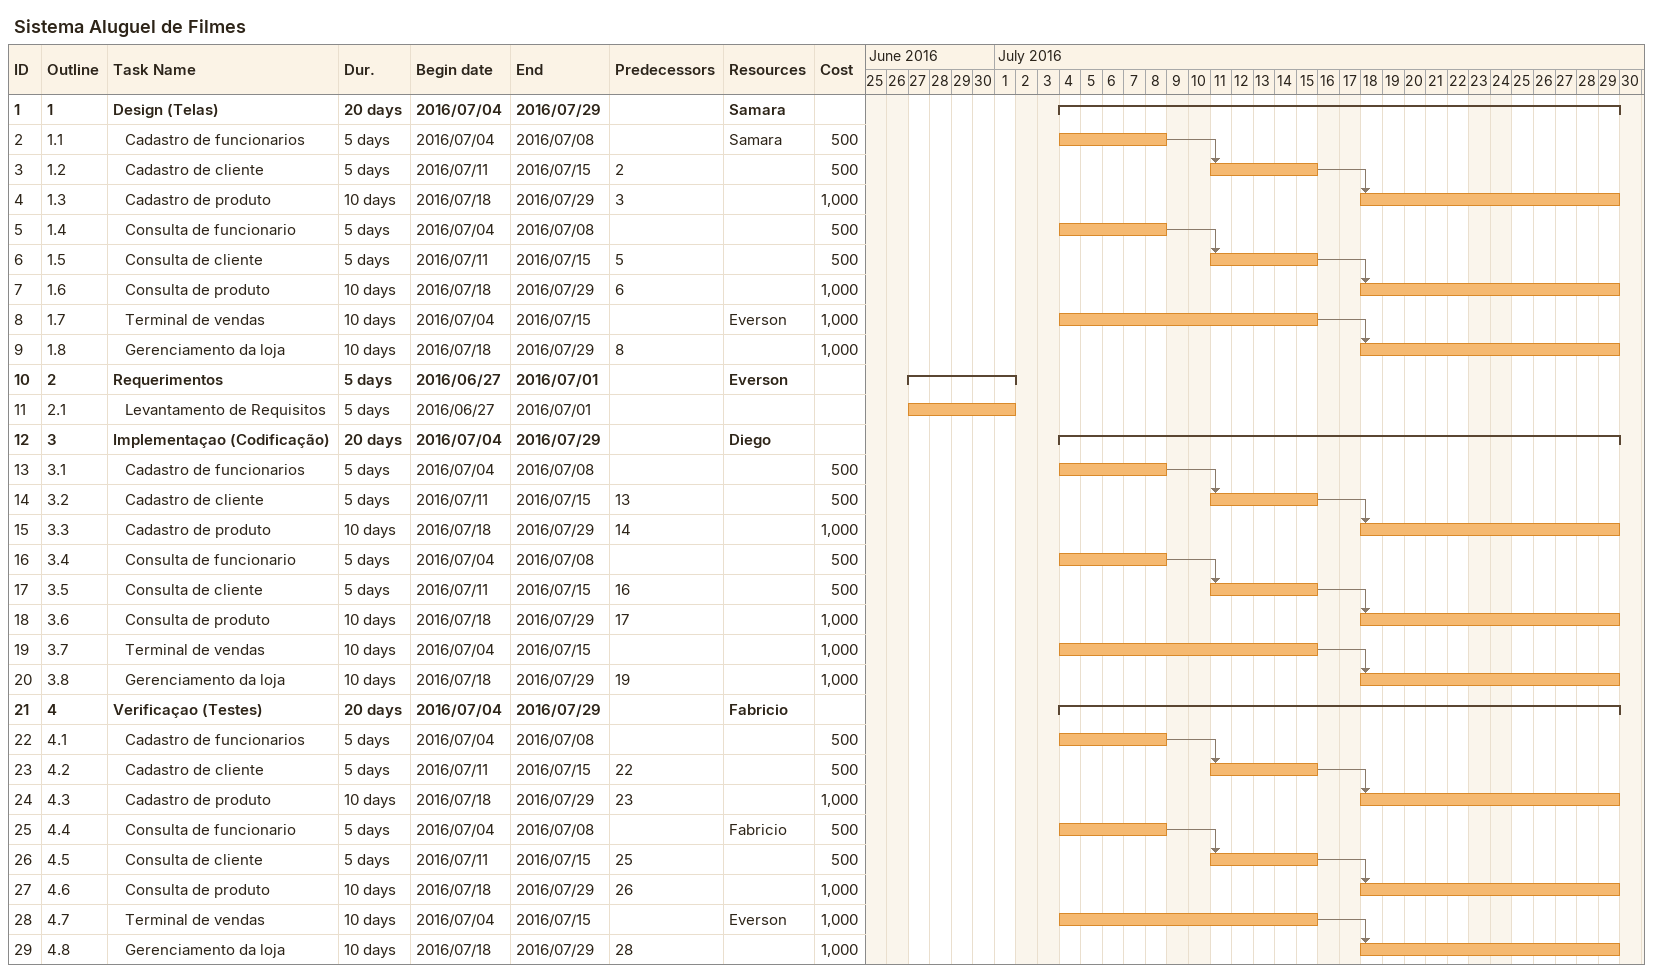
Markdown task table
Sistema Aluguel de Filmes

| ID | WBS | Task | Duration | Start | Finish | Predecessors | Resources | Cost |
|---|---|---|---|---|---|---|---|---|
| 1 | 1 | **Design (Telas)** | 20d | 2016-07-04 | 2016-07-29 |  | Samara |  |
| 2 | 1.1 | Cadastro de funcionarios | 5d | 2016-07-04 | 2016-07-08 |  | Samara | 500 |
| 3 | 1.2 | Cadastro de cliente | 5d | 2016-07-11 | 2016-07-15 | 2 |  | 500 |
| 4 | 1.3 | Cadastro de produto | 10d | 2016-07-18 | 2016-07-29 | 3 |  | 1000 |
| 5 | 1.4 | Consulta de funcionario | 5d | 2016-07-04 | 2016-07-08 |  |  | 500 |
| 6 | 1.5 | Consulta de cliente | 5d | 2016-07-11 | 2016-07-15 | 5 |  | 500 |
| 7 | 1.6 | Consulta de produto | 10d | 2016-07-18 | 2016-07-29 | 6 |  | 1000 |
| 8 | 1.7 | Terminal de vendas | 10d | 2016-07-04 | 2016-07-15 |  | Everson | 1000 |
| 9 | 1.8 | Gerenciamento da loja | 10d | 2016-07-18 | 2016-07-29 | 8 |  | 1000 |
| 10 | 2 | **Requerimentos** | 5d | 2016-06-27 | 2016-07-01 |  | Everson |  |
| 11 | 2.1 | Levantamento de Requisitos | 5d | 2016-06-27 | 2016-07-01 |  |  |  |
| 12 | 3 | **Implementaçao (Codificação)** | 20d | 2016-07-04 | 2016-07-29 |  | Diego |  |
| 13 | 3.1 | Cadastro de funcionarios | 5d | 2016-07-04 | 2016-07-08 |  |  | 500 |
| 14 | 3.2 | Cadastro de cliente | 5d | 2016-07-11 | 2016-07-15 | 13 |  | 500 |
| 15 | 3.3 | Cadastro de produto | 10d | 2016-07-18 | 2016-07-29 | 14 |  | 1000 |
| 16 | 3.4 | Consulta de funcionario | 5d | 2016-07-04 | 2016-07-08 |  |  | 500 |
| 17 | 3.5 | Consulta de cliente | 5d | 2016-07-11 | 2016-07-15 | 16 |  | 500 |
| 18 | 3.6 | Consulta de produto | 10d | 2016-07-18 | 2016-07-29 | 17 |  | 1000 |
| 19 | 3.7 | Terminal de vendas | 10d | 2016-07-04 | 2016-07-15 |  |  | 1000 |
| 20 | 3.8 | Gerenciamento da loja | 10d | 2016-07-18 | 2016-07-29 | 19 |  | 1000 |
| 21 | 4 | **Verificaçao (Testes)** | 20d | 2016-07-04 | 2016-07-29 |  | Fabricio |  |
| 22 | 4.1 | Cadastro de funcionarios | 5d | 2016-07-04 | 2016-07-08 |  |  | 500 |
| 23 | 4.2 | Cadastro de cliente | 5d | 2016-07-11 | 2016-07-15 | 22 |  | 500 |
| 24 | 4.3 | Cadastro de produto | 10d | 2016-07-18 | 2016-07-29 | 23 |  | 1000 |
| 25 | 4.4 | Consulta de funcionario | 5d | 2016-07-04 | 2016-07-08 |  | Fabricio | 500 |
| 26 | 4.5 | Consulta de cliente | 5d | 2016-07-11 | 2016-07-15 | 25 |  | 500 |
| 27 | 4.6 | Consulta de produto | 10d | 2016-07-18 | 2016-07-29 | 26 |  | 1000 |
| 28 | 4.7 | Terminal de vendas | 10d | 2016-07-04 | 2016-07-15 |  | Everson | 1000 |
| 29 | 4.8 | Gerenciamento da loja | 10d | 2016-07-18 | 2016-07-29 | 28 |  | 1000 |
